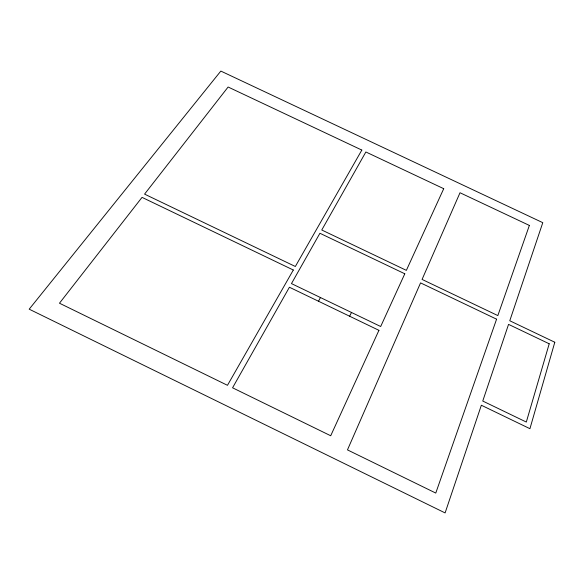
<?xml version="1.0" encoding="UTF-8"?>
<svg xmlns="http://www.w3.org/2000/svg" width="584" height="584" viewBox="0 0 584 584"><rect width="100%" height="100%" fill="white"/><g stroke="black" fill="none" stroke-linecap="round" stroke-linejoin="round"><path stroke-width="0.88" d="M349.633 316.229L351.488 312.469M318.499 301.242L320.455 297.541M554.8 342.246L529.936 428.692L481.347 405.238L445.103 512.927L29.2 309.177L220.832 71.073L542.784 222.672L509.774 320.755L554.8 342.246M549.208 343.786L526.315 422.057L482.756 401.04L508.554 324.375L549.208 343.786M496.582 319.185L435.774 493.071L347.465 449.884L420.56 282.882L496.582 319.185M529.367 225.431L497.838 315.586L422.071 279.422L460.009 192.742L529.367 225.431M378.928 330.332L330.705 435.759L232.563 387.798L289.409 287.24L378.928 330.332M404.8 273.786L380.68 326.514L291.467 283.598L319.923 233.264L404.8 273.786M443.723 188.69L406.362 270.363L321.769 229.994L365.869 151.979L443.723 188.69M293.321 270.02L227.475 385.309L59.473 303.213L142.036 197.37L293.321 270.02M361.825 150.073L295.336 266.494L144.569 194.122L228.118 87.016L361.825 150.073"/></g></svg>
